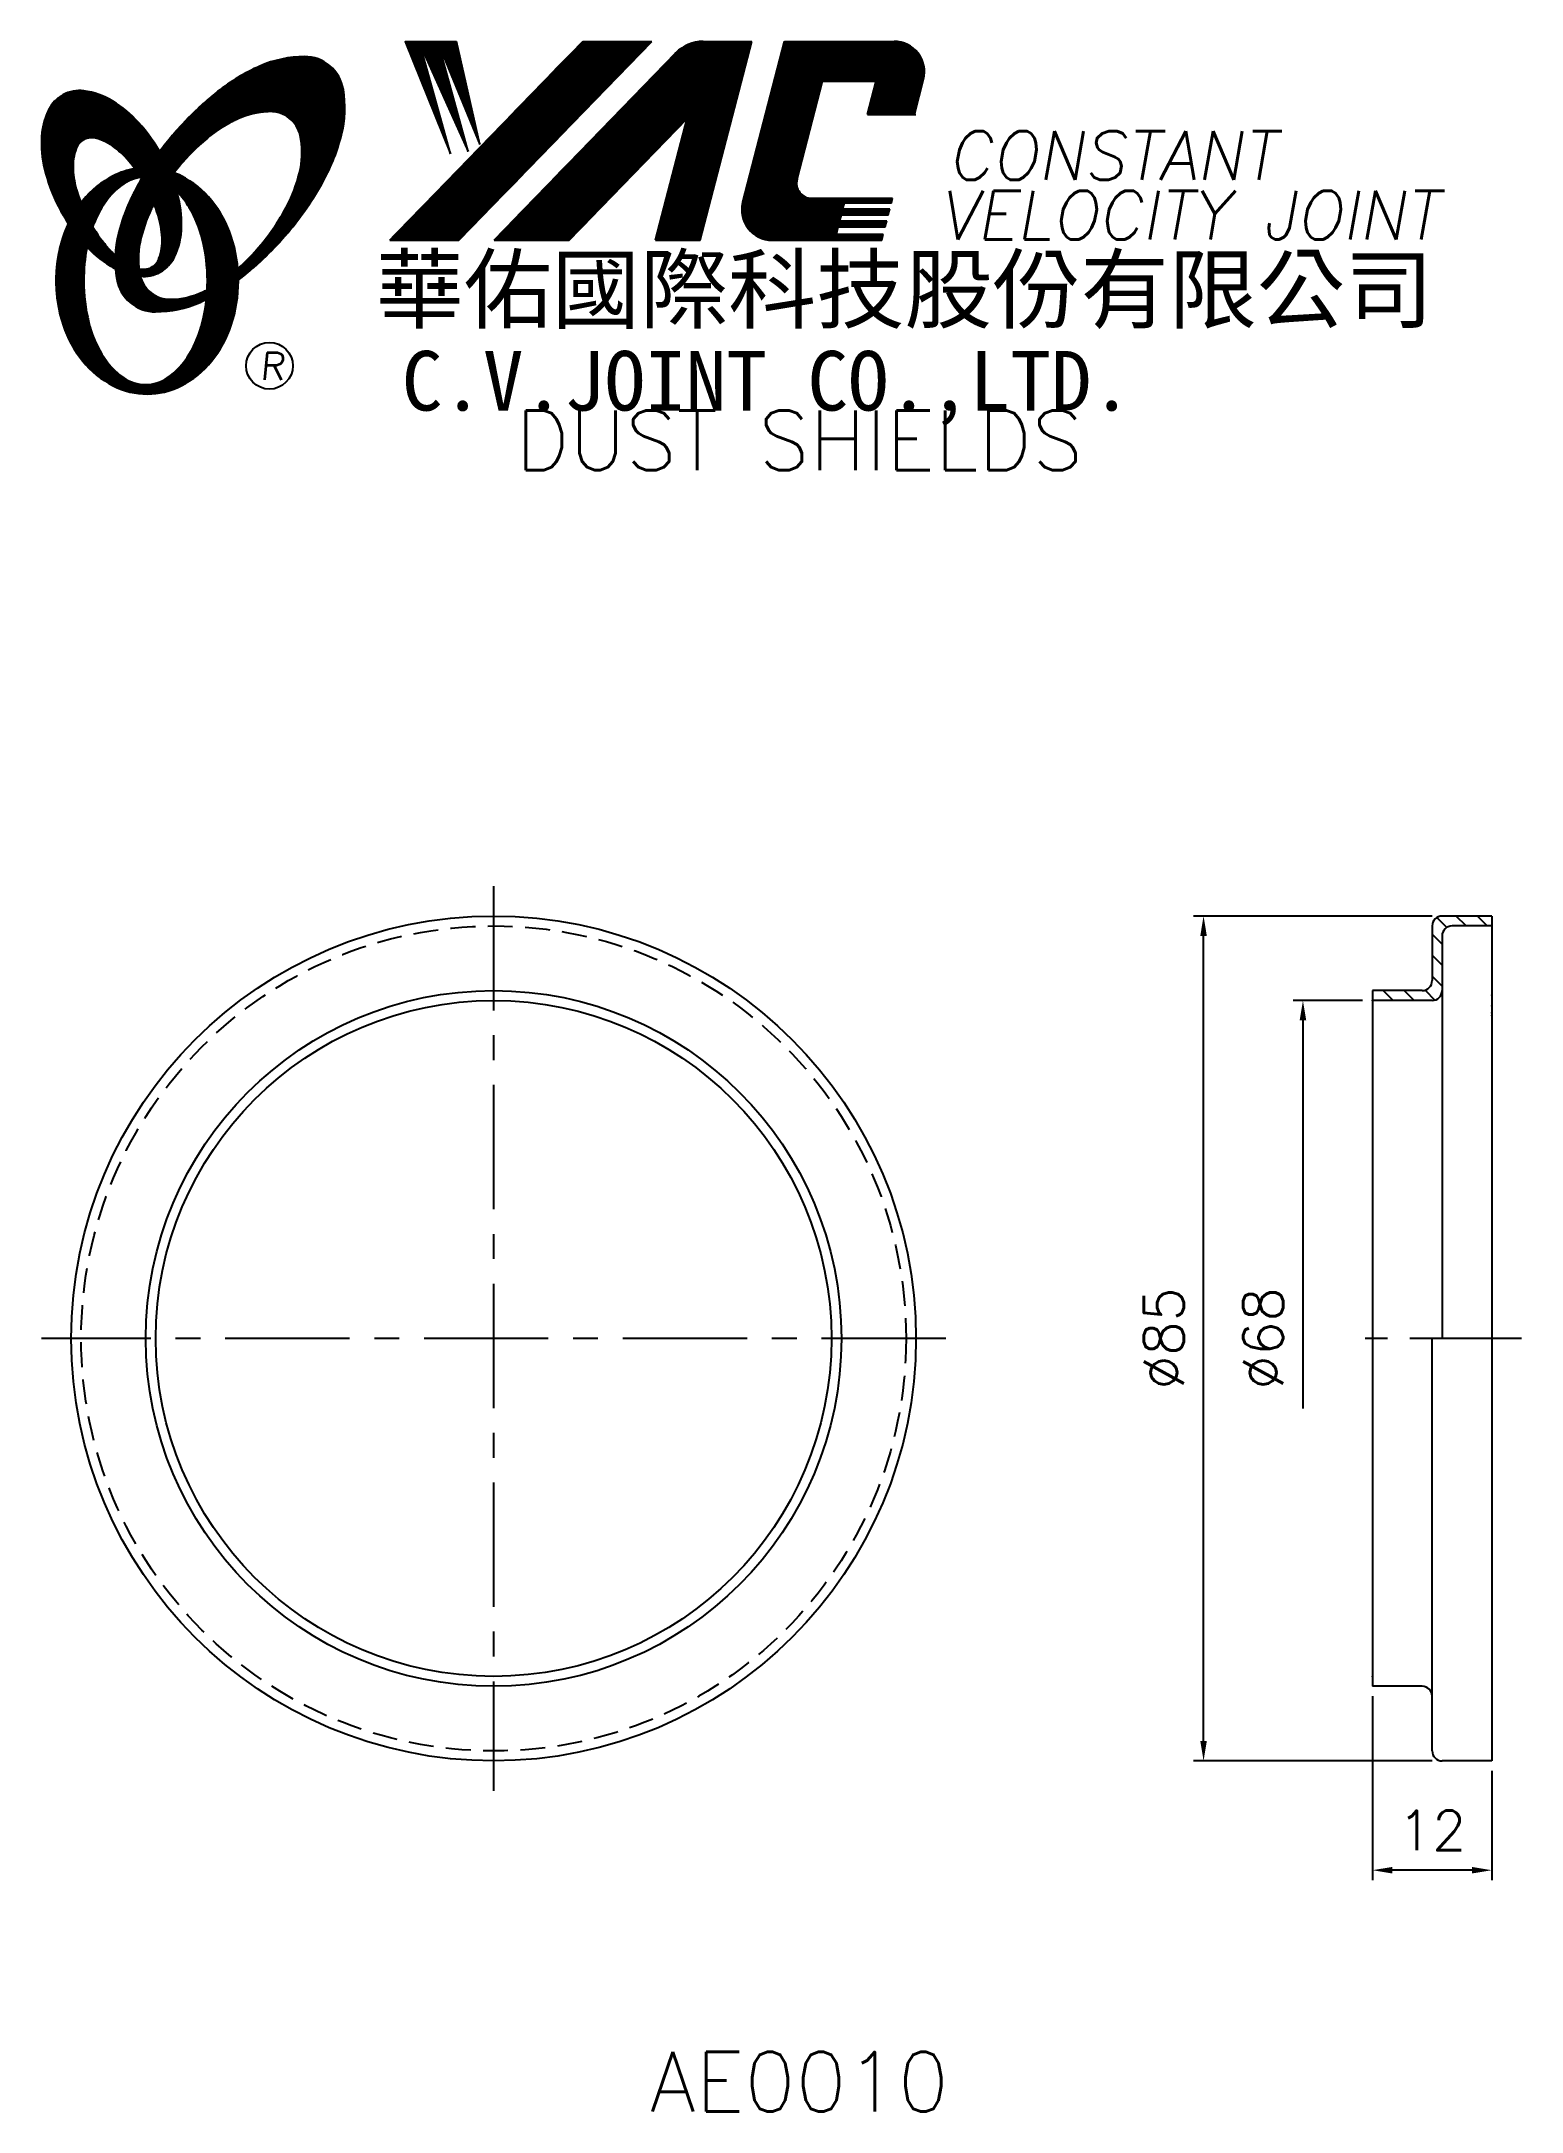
# Model space of a CAD drawing. Extents: x 585 to 734, y 261 to 470.
import ezdxf
from ezdxf.enums import TextEntityAlignment as Align

# ---------------------------------------------------------------- set-up
doc = ezdxf.new("R2010")
doc.units = 0
doc.header["$LTSCALE"] = 10
doc.header["$MEASUREMENT"] = 0
doc.linetypes.add('CENTER', pattern=[2, 1.25, -0.25, 0.25, -0.25])
doc.linetypes.add('HIDDEN', pattern=[0.375, 0.25, -0.125])
doc.layers.get('0').update_dxf_attribs({"linetype": 'CONTINUOUS'})
doc.layers.get('DEFPOINTS').update_dxf_attribs({"linetype": 'CONTINUOUS'})
doc.layers.add('4', color=7, linetype='CONTINUOUS')
doc.styles.add('CHINA', font='KAIU.TTF')
doc.styles.add('ITALICC', font='simplex.shx')
doc.dimstyles.new('STANDARD$0', dxfattribs={"dimtxt": 4, "dimasz": 2, "dimexe": 1, "dimexo": 1, "dimgap": 2, "dimtad": 1, "dimdec": 4, "dimzin": 10, "dimtxsty": 'ITALICC', "dimcen": 2, "dimclrd": 5, "dimclre": 5, "dimclrt": 18, "dimaunit": 1, "dimazin": 3, "dimtp": 0.1, "dimtfac": 0.7, "dimtdec": 4, "dimtmove": 0, "dimatfit": 3, "dimtolj": 1, "dimtzin": 10})
pattern_1 = [(45, (654.609476, 225.778536), (-0.00727476112, 0.00727476112), [])]
pattern_2 = [(45, (486.01893, 262.082945), (-0.00883883476, 0.00883883476), [])]

# ---------------------------------------------------------------- blocks, each defined once
blk = doc.blocks.new('*D4')
at = {"color": 5, "linetype": 'BYBLOCK'}
for p, q in [((717.99, 373.02), (710.99, 373.02)), ((711.99, 371.02), (711.99, 331.97))]:
    blk.add_line(p, q, dxfattribs=at)
blk.add_solid([(711.66, 371.02), (712.32, 371.02), (711.99, 373.02)], dxfattribs=at)
at = {"layer": 'DEFPOINTS', "color": 0, "linetype": 'BYBLOCK'}
for p in [(711.99, 373.02), (718.99, 373.02), (718.99, 305.02)]:
    blk.add_point(p, dxfattribs=at)
at = {"color": 18, "linetype": 'BYBLOCK', "insert": (707.99, 339.02), "char_height": 4, "attachment_point": 5, "rotation": 90, "style": 'ITALICC'}
blk.add_mtext('\\A1;∅68', dxfattribs=at)
blk = doc.blocks.new('*D5')
at = {"color": 5, "linetype": 'BYBLOCK'}
for p, q in [((724.99, 381.52), (700.99, 381.52)), ((701.99, 298.52), (701.99, 379.52)), ((724.99, 296.52), (700.99, 296.52))]:
    blk.add_line(p, q, dxfattribs=at)
for points in [[(701.66, 379.52), (702.32, 379.52), (701.99, 381.52)], [(701.66, 298.52), (702.32, 298.52), (701.99, 296.52)]]:
    blk.add_solid(points, dxfattribs=at)
at = {"layer": 'DEFPOINTS', "color": 0, "linetype": 'BYBLOCK'}
for p in [(701.99, 381.52), (725.99, 381.52), (725.99, 296.52)]:
    blk.add_point(p, dxfattribs=at)
at = {"color": 18, "linetype": 'BYBLOCK', "insert": (697.99, 339.02), "char_height": 4, "attachment_point": 5, "rotation": 90, "style": 'ITALICC'}
blk.add_mtext('\\A1;∅85', dxfattribs=at)
blk = doc.blocks.new('*D6')
at = {"color": 5, "linetype": 'BYBLOCK'}
for p, q in [((718.99, 303.02), (718.99, 284.52)), ((730.99, 295.52), (730.99, 284.52)), ((728.99, 285.52), (720.99, 285.52))]:
    blk.add_line(p, q, dxfattribs=at)
for points in [[(720.99, 285.85), (720.99, 285.19), (718.99, 285.52)], [(728.99, 285.85), (728.99, 285.19), (730.99, 285.52)]]:
    blk.add_solid(points, dxfattribs=at)
at = {"layer": 'DEFPOINTS', "color": 0, "linetype": 'BYBLOCK'}
for p in [(718.99, 304.02), (730.99, 296.52), (718.99, 285.52)]:
    blk.add_point(p, dxfattribs=at)
at = {"color": 18, "linetype": 'BYBLOCK', "insert": (724.99, 289.52), "char_height": 4, "attachment_point": 5, "style": 'ITALICC'}
blk.add_mtext('\\A1;12', dxfattribs=at)

msp = doc.modelspace()

# ---------------------------------------------------------------- hatches: boundary and pattern name
at = {"layer": '4', "linetype": 'CONTINUOUS'}
h = msp.add_hatch(dxfattribs=at)
h.set_pattern_fill('ANSI31', color=5, scale=0.1, style=0)
h.set_pattern_definition(pattern_2)
h.paths.add_polyline_path([(646.47764, 469.51393), (639.52033, 469.51393), (620.10372, 449.51017), (627.06103, 449.51017)])
h.paths.add_polyline_path([(650.02453, 461.74836), (646.84415, 449.51017), (651.32514, 449.51017), (656.52357, 469.51393), (651.62685, 469.51393, 0.202785967), (648.89277, 468.35751), (630.59864, 449.51017), (638.14556, 449.51017)])
h.paths.add_polyline_path([(663.65163, 465.51551), (669.04535, 465.51551), (668.17633, 462.17149), (672.89315, 462.17149), (673.80987, 465.69906, 0.490800957), (670.85967, 469.51393), (659.82536, 469.51393), (655.6183, 453.32504, 0.490800957), (658.5685, 449.51017), (669.60282, 449.51017), (669.75726, 450.10448), (665.04044, 450.10448), (665.23381, 450.84856), (669.95063, 450.84856), (670.10919, 451.4587), (665.39237, 451.4587), (665.55361, 452.07917), (670.27043, 452.07917), (670.42661, 452.68016), (665.70979, 452.68016), (665.8666, 453.28354), (670.58342, 453.28354), (670.70015, 453.73273), (662.5604, 453.73273, -0.490800957), (661.0853, 455.64017)])
h = msp.add_hatch(dxfattribs=at)
h.set_pattern_fill('ANSI31', color=1, scale=0.1, style=0)
h.set_pattern_definition(pattern_2)
h.paths.add_polyline_path([(626.8357, 469.51393), (621.65837, 469.51393), (626.22913, 458.21019), (623.1632, 469.16817), (627.99794, 458.44585), (625.04993, 469.16817), (629.17715, 459.15281)])
h = msp.add_hatch(dxfattribs=at)
h.set_pattern_fill('ANSI31', color=5, scale=0.082305, style=0)
h.set_pattern_definition([(45, (486.01893, 262.082945), (-0.00727476112, 0.00727476112), [])])
h.paths.add_polyline_path([(608.0544, 462.45145, -0.172879177), (609.99588, 461.79288, -0.172879177), (611.08317, 460.05483, -0.104527385), (611.11095, 456.72664, -0.065680101), (609.94141, 453.32468, -0.051823203), (607.501, 449.48229, -0.044272532), (604.82603, 446.65596, -0.020203161), (604.87961, 445.51804, 0.006517006), (605.28416, 445.83012, 0.049863361), (609.83759, 450.24318, 0.049863361), (613.42722, 455.47035, 0.063682799), (615.24827, 460.09769, 0.103597411), (615.43757, 464.68166, 0.177892575), (614.08896, 467.05194, 0.177892575), (611.52657, 467.98527, 0.103597411), (607.03877, 467.03222, 0.063682799), (602.78102, 464.46315, 0.049863361), (598.2276, 460.05009, 0.016070017), (596.9569, 458.44377, -0.007061632), (597.20418, 458.00674, -0.031648676), (598.15677, 455.97017, -0.008069351), (598.58868, 456.53448, -0.051823203), (601.76705, 459.79293, -0.065680101), (604.80898, 461.71329, -0.104527385)])
h.paths.add_polyline_path([(594.97873, 449.29013, -0.065680101), (596.14826, 452.69209, -0.006063428), (596.3922, 453.1671, 0.027613469), (595.66537, 454.75517, 0.017011252), (595.13195, 455.69015, 0.007829282), (594.63796, 454.82292, 0.063682799), (592.81692, 450.19558, 0.103597411), (592.62762, 445.6116, 0.177892575), (593.97623, 443.24133, 0.177892575), (596.53862, 442.308, 0.103597411), (601.02642, 443.26104, 0.008811776), (601.65339, 443.55112, 0.013922709), (601.73071, 444.52093, -0.009086703), (601.2807, 444.30349, -0.104527385), (598.03528, 443.56532, -0.172879177), (596.0938, 444.22389, -0.172879177), (595.00651, 445.96194, -0.104527385)])
h = msp.add_hatch(dxfattribs=at)
h.set_pattern_fill('ANSI31', color=3, scale=0.082305, style=0)
h.set_pattern_definition(pattern_1)
h.paths.add_polyline_path([(592.2579, 463.50229, 0.106488277), (589.31602, 464.54086, 0.158297415), (587.22582, 464.14581, 0.158297415), (585.76649, 462.59812, 0.106488277), (585.05567, 459.56036, 0.071723199), (585.47372, 456.2474, 0.058080454), (587.0187, 452.43202, 0.058080454), (589.39975, 449.07422, 0.071723199), (591.96499, 446.93647, 0.020895977), (592.50518, 446.63448, -0.030777155), (592.48927, 448.0107, -0.042059526), (591.39291, 449.17346, -0.04691039), (589.77375, 451.65461, -0.04691039), (588.64547, 454.3941, -0.060581117), (588.24337, 456.65616, -0.10187153), (588.55499, 458.74437, -0.185892489), (589.33508, 459.63601, -0.185892489), (590.51172, 459.77413, -0.10187153), (592.40937, 458.84859, -0.060581117), (594.0462, 457.23632, -0.04691039), (595.66537, 454.75517, -0.04691039), (596.79365, 452.01569, -0.060581117), (597.19575, 449.75362, -0.10187153), (596.88413, 447.66542, -0.185892489), (596.10404, 446.77378, -0.185892489), (594.9274, 446.63566, -0.002013383), (594.8866, 446.64628, 0.021593804), (595.00651, 445.96194, 0.006477741), (595.02451, 445.88491, 0.14950097), (596.99707, 446.29294, 0.158297415), (598.4564, 447.84063, 0.106488277), (599.16721, 450.8784, 0.071723199), (598.74917, 454.19136, 0.058080454), (597.20418, 458.00674, 0.058080454), (594.82314, 461.36453, 0.071723199)])
h = msp.add_hatch(dxfattribs=at)
h.set_pattern_fill('ANSI31', color=1, scale=0.082305, style=0)
h.set_pattern_definition(pattern_1)
h.paths.add_polyline_path([(593.35152, 455.17884, -0.120168026), (595.04331, 455.83223, 0.016865385), (594.44355, 456.71497, 0.076648372), (592.28733, 455.99605, 0.104809576), (589.20287, 453.48295, 0.005838257), (589.03593, 453.27075, 0.028089978), (589.77375, 451.65461, 0.014237292), (590.21588, 450.86957, -0.045767751), (591.14106, 452.80641, -0.106890197)])
h.paths.add_polyline_path([(589.32015, 445.42422, -0.048711043), (589.65026, 448.80456, -0.007865741), (589.39975, 449.07422, -0.037695478), (587.76388, 451.19298, 0.03042545), (587.23855, 449.88901, 0.080710289), (586.51311, 445.42422, 0.080710289), (587.23855, 440.95943, 0.089265679), (589.20287, 437.36549, 0.104809576), (592.28733, 434.85239, 0.11926607), (595.69652, 434.02745, 0.11926607), (599.10571, 434.85239, 0.104809576), (602.19017, 437.36549, 0.089265679), (604.15449, 440.95943, 0.080710289), (604.87992, 445.42422, 0.080710289), (604.15449, 449.88901, 0.089265679), (602.19017, 453.48295, 0.104809576), (599.10571, 455.99605, 0.025513357), (598.41248, 456.3088, 0.004818181), (598.15677, 455.97017, -0.023722145), (598.69799, 454.37342, -0.065307489), (599.93317, 452.80641, -0.073950765), (601.24562, 449.60868, -0.060532391), (601.75407, 445.42422, -0.060532391), (601.24562, 441.23976, -0.073950765), (599.93317, 438.04203, -0.106890197), (597.72271, 435.6696, -0.153118262), (595.53711, 434.98422, -0.153118262), (593.35152, 435.6696, -0.106890197), (591.14106, 438.04203, -0.073950765), (589.82861, 441.23976, -0.060532391)])
h = msp.add_hatch(dxfattribs=at)
h.set_pattern_fill('ANSI31', color=5, scale=12, angle=90, style=0)
h.set_pattern_definition([(135, (493.8595, 262.9375), (-1.06066, -1.06066), [])])
h.paths.add_polyline_path([(724.99156, 373.01984, 0.414213562), (725.99156, 374.01984), (725.99156, 379.51984, -0.414213562), (726.99156, 380.51984), (730.99156, 380.51984), (730.99156, 381.51984), (725.99156, 381.51984, 0.414213562), (724.99156, 380.51984), (724.99156, 375.01984, -0.414213562), (723.99156, 374.01984), (718.99156, 374.01984), (718.99156, 373.01984)])

# ---------------------------------------------------------------- linework, layer by layer
at = {"layer": '4', "color": 5, "linetype": 'CONTINUOUS'}
for p, q in [((620.10372, 449.51017), (639.52033, 469.51393)), ((627.06103, 449.51017), (646.47764, 469.51393)), ((639.52033, 469.51393), (646.47764, 469.51393)), ((651.32514, 449.51017), (656.52357, 469.51393)), ((651.62685, 469.51393), (656.52357, 469.51393)), ((655.6183, 453.32504), (659.82536, 469.51393)), ((659.82536, 469.51393), (670.85967, 469.51393)), ((630.59864, 449.51017), (648.89277, 468.35751)), ((661.0853, 455.64017), (663.65163, 465.51551)), ((663.65163, 465.51551), (669.04535, 465.51551)), ((668.17633, 462.17149), (669.04535, 465.51551)), ((672.89315, 462.17149), (673.80987, 465.69906)), ((638.14556, 449.51017), (650.02453, 461.74836)), ((646.84415, 449.51017), (650.02453, 461.74836)), ((668.17633, 462.17149), (673.04359, 462.17149)), ((662.5604, 453.73273), (670.70015, 453.73273)), ((665.39237, 451.4587), (665.55361, 452.07917)), ((665.55361, 452.07917), (670.27043, 452.07917)), ((665.70979, 452.68016), (665.8666, 453.28354)), ((665.70979, 452.68016), (670.42661, 452.68016)), ((665.8666, 453.28354), (670.58342, 453.28354)), ((670.27043, 452.07917), (670.42661, 452.68016)), ((670.58342, 453.28354), (670.70015, 453.73273)), ((665.04044, 450.10448), (665.23381, 450.84856)), ((665.04044, 450.10448), (669.75726, 450.10448)), ((665.23381, 450.84856), (669.95063, 450.84856)), ((665.39237, 451.4587), (670.10919, 451.4587)), ((669.60282, 449.51017), (669.75726, 450.10448)), ((669.95063, 450.84856), (670.10919, 451.4587)), ((620.10372, 449.51017), (627.06103, 449.51017)), ((630.59864, 449.51017), (638.14556, 449.51017)), ((646.84415, 449.51017), (651.32514, 449.51017)), ((658.5685, 449.51017), (669.60282, 449.51017))]:
    msp.add_line(p, q, dxfattribs=at)
at = {"layer": '4', "color": 1, "linetype": 'CONTINUOUS'}
for p, q in [((621.65837, 469.51393), (626.22913, 458.21019)), ((621.65837, 469.51393), (626.8357, 469.51393)), ((626.22913, 458.21019), (623.1632, 469.16817)), ((623.1632, 469.16817), (627.99794, 458.44585)), ((627.99794, 458.44585), (625.04993, 469.16817)), ((625.04993, 469.16817), (629.17715, 459.15281)), ((629.17715, 459.15281), (626.8357, 469.51393))]:
    msp.add_line(p, q, dxfattribs=at)
at = {"layer": '4', "color": 5, "linetype": 'CENTER'}
for p, q in [((630.55385, 384.51984), (630.55385, 293.51984)), ((676.05385, 339.01984), (585.05385, 339.01984))]:
    msp.add_line(p, q, dxfattribs=at)
at = {"layer": '4', "color": 7, "linetype": 'CONTINUOUS'}
for p, q in [((730.99156, 381.51984), (725.99156, 381.51984)), ((730.99156, 381.51984), (730.99156, 296.51984)), ((724.99156, 380.51984), (724.99156, 375.01984)), ((725.99156, 379.51984), (725.99156, 339.01984)), ((730.99156, 380.51984), (726.99156, 380.51984)), ((718.99156, 374.01984), (718.99156, 304.01984)), ((723.99156, 374.01984), (718.99156, 374.01984)), ((724.99156, 373.01984), (718.99156, 373.01984)), ((724.99156, 297.51984), (724.99156, 339.01984)), ((723.99156, 304.01984), (718.99156, 304.01984)), ((730.99156, 296.51984), (725.99156, 296.51984))]:
    msp.add_line(p, q, dxfattribs=at)
at = {"layer": '4', "color": 5, "linetype": 'CENTER', "ltscale": 0.9}
msp.add_line((733.99156, 339.01984), (715.99156, 339.01984), dxfattribs=at)
at = {"layer": '4', "color": 5, "linetype": 'CONTINUOUS'}
for points in [[(604.87961, 445.51804, 0.006517006), (605.28416, 445.83012, 0.049863361), (609.83759, 450.24318, 0.049863361), (613.42722, 455.47035, 0.063682799), (615.24827, 460.09769, 0.103597411), (615.43757, 464.68166, 0.177892575), (614.08896, 467.05194, 0.177892575), (611.52657, 467.98527, 0.103597411), (607.03877, 467.03222, 0.063682799), (602.78102, 464.46315, 0.049863361), (598.2276, 460.05009, 0.016070017), (596.9569, 458.44377)], [(604.82603, 446.65596, 0.044272532), (607.501, 449.48229, 0.051823203), (609.94141, 453.32468, 0.065680101), (611.11095, 456.72664, 0.104527385), (611.08317, 460.05483, 0.172879177), (609.99588, 461.79288, 0.172879177), (608.0544, 462.45145, 0.104527385), (604.80898, 461.71329, 0.065680101), (601.76705, 459.79293, 0.051823203), (598.58868, 456.53448, 0.008069351), (598.15677, 455.97017)], [(595.13195, 455.69015, 0.007829282), (594.63796, 454.82292, 0.063682799), (592.81692, 450.19558, 0.103597411), (592.62762, 445.6116, 0.177892575), (593.97623, 443.24133, 0.177892575), (596.53862, 442.308, 0.103597411), (601.02642, 443.26104, 0.008811776), (601.65339, 443.55112, 0.008811776)], [(596.3922, 453.1671, 0.006063428), (596.14826, 452.69209, 0.065680101), (594.97873, 449.29013, 0.104527385), (595.00651, 445.96194, 0.172879177), (596.0938, 444.22389, 0.172879177), (598.03528, 443.56532, 0.104527385), (601.2807, 444.30349, 0.009086703), (601.73071, 444.52093, 0.009086703)]]:
    msp.add_lwpolyline(points, format="xyb", dxfattribs=at)
at = {"layer": '4', "color": 3, "linetype": 'CONTINUOUS'}
for points in [[(595.02451, 445.88491, 0.14950097), (596.99707, 446.29294, 0.158297415), (598.4564, 447.84063, 0.106488277), (599.16721, 450.8784, 0.071723199), (598.74917, 454.19136, 0.058080454), (597.20418, 458.00674, 0.058080454), (594.82314, 461.36453, 0.071723199), (592.2579, 463.50229, 0.106488277), (589.31602, 464.54086, 0.158297415), (587.22582, 464.14581, 0.158297415), (585.76649, 462.59812, 0.106488277), (585.05567, 459.56036, 0.071723199), (585.47372, 456.2474, 0.058080454), (587.0187, 452.43202, 0.058080454), (589.39975, 449.07422, 0.071723199), (591.96499, 446.93647, 0.020895977), (592.50518, 446.63448, 0.020895977)], [(594.8866, 446.64628, 0.002013383), (594.9274, 446.63566, 0.185892489), (596.10404, 446.77378, 0.185892489), (596.88413, 447.66542, 0.10187153), (597.19575, 449.75362, 0.060581117), (596.79365, 452.01569, 0.04691039), (595.66537, 454.75517, 0.04691039), (594.0462, 457.23632, 0.060581117), (592.40937, 458.84859, 0.10187153), (590.51172, 459.77413, 0.185892489), (589.33508, 459.63601, 0.185892489), (588.55499, 458.74437, 0.10187153), (588.24337, 456.65616, 0.060581117), (588.64547, 454.3941, 0.04691039), (589.77375, 451.65461, 0.04691039), (591.39291, 449.17346, 0.042059526), (592.48927, 448.0107, 0.042059526)]]:
    msp.add_lwpolyline(points, format="xyb", dxfattribs=at)
at = {"layer": '4', "color": 1, "linetype": 'CONTINUOUS'}
for points in [[(587.76388, 451.19298, 0.03042545), (587.23855, 449.88901, 0.080710289), (586.51311, 445.42422, 0.080710289), (587.23855, 440.95943, 0.089265679), (589.20287, 437.36549, 0.104809576), (592.28733, 434.85239, 0.11926607), (595.69652, 434.02745, 0.11926607), (599.10571, 434.85239, 0.104809576), (602.19017, 437.36549, 0.089265679), (604.15449, 440.95943, 0.080710289), (604.87992, 445.42422, 0.080710289), (604.15449, 449.88901, 0.089265679), (602.19017, 453.48295, 0.104809576), (599.10571, 455.99605, 0.025513357), (598.41248, 456.3088, 0.025513357)], [(594.44355, 456.71497, 0.076648372), (592.28733, 455.99605, 0.104809576), (589.20287, 453.48295, 0.005838257), (589.03593, 453.27075, 0.005838257)], [(589.65026, 448.80456, 0.048711043), (589.32015, 445.42422, 0.060532391), (589.82861, 441.23976, 0.073950765), (591.14106, 438.04203, 0.106890197), (593.35152, 435.6696, 0.153118262), (595.53711, 434.98422, 0.153118262), (597.72271, 435.6696, 0.106890197), (599.93317, 438.04203, 0.073950765), (601.24562, 441.23976, 0.060532391), (601.75407, 445.42422, 0.060532391), (601.24562, 449.60868, 0.073950765), (599.93317, 452.80641, 0.065307489), (598.69799, 454.37342)], [(595.04331, 455.83223, 0.120168026), (593.35152, 455.17884, 0.106890197), (591.14106, 452.80641, 0.045767751), (590.21588, 450.86957, 0.045767751)]]:
    msp.add_lwpolyline(points, format="xyb", dxfattribs=at)
at = {"layer": '4', "color": 5, "linetype": 'CONTINUOUS'}
msp.add_circle((608.00076, 436.8785), 2.35282, dxfattribs=at)
at = {"layer": '4', "color": 7, "linetype": 'CONTINUOUS'}
for radius in [42.5, 35, 34]:
    msp.add_circle((630.55385, 339.01984), radius, dxfattribs=at)
at = {"layer": '4', "color": 5, "linetype": 'HIDDEN'}
msp.add_circle((630.55385, 339.01984), 41.5, dxfattribs=at)
at = {"layer": '4', "color": 5, "linetype": 'CONTINUOUS'}
for centre, radius, start, end in [((651.62685, 465.70369), 3.81024, 90, 135.8533387), ((670.85967, 466.46574), 3.04819, 345.4326059, 90), ((662.5604, 455.25683), 1.5241, 165.4326059, 270), ((658.5685, 452.55836), 3.04819, 165.4326059, 270)]:
    msp.add_arc(centre, radius, start, end, dxfattribs=at)
at = {"layer": '4', "color": 7, "linetype": 'CONTINUOUS'}
for centre, start, end in [((725.99156, 380.51984), 90, 180), ((726.99156, 379.51984), 90, 180), ((723.99156, 375.01984), 270, 0), ((724.99156, 374.01984), 270, 0), ((723.99156, 303.01984), 360, 90), ((725.99156, 297.51984), 180, 270)]:
    msp.add_arc(centre, 1, start, end, dxfattribs=at)
for p in [(718.99156, 373.01984), (730.99156, 373.54484), (730.99156, 372.47984), (730.99156, 371.76984), (730.99156, 371.51984), (718.99156, 305.01984)]:
    msp.add_point(p, dxfattribs=at)

# ---------------------------------------------------------------- texts
at = {"layer": '4', "color": 5, "linetype": 'CONTINUOUS', "style": 'ITALICC'}
for s, height, oblique, p in [('CONSTANT', 4.9, 10, (676.25253, 455.58064)), ('VELOCITY JOINT', 4.9, 10, (675.37431, 449.58525)), ('R', 2.75625, 5, (607.04207, 435.4689))]:
    msp.add_text(s, height=height, dxfattribs=dict(at, oblique=oblique)).set_placement(p)
at = {"layer": '4', "color": 7, "linetype": 'CONTINUOUS', "style": 'CHINA'}
for s, height, p in [('華佑國際科技股份有限公司', 6.5, (618.69036, 441.32032)), ('C.V.JOINT CO.,LTD.', 6, (621.319, 432.3741))]:
    msp.add_text(s, height=height, dxfattribs=at).set_placement(p)
at = {"layer": '4', "color": 18, "linetype": 'CONTINUOUS', "style": 'ITALICC'}
for s, p in [('DUST SHIELDS', (661.32172, 426.38128)), ('AE0010', (661.32172, 261.23389))]:
    msp.add_text(s, height=6, dxfattribs=at).set_placement(p, align=Align.CENTER)

# ---------------------------------------------------------------- dimensions: what is measured, and where the dimension line sits
at = {"layer": '4', "color": 7, "linetype": 'CONTINUOUS'}
dim = msp.add_linear_dim(base=(701.99154, 381.51984), p1=(725.99156, 296.51984), p2=(725.99156, 381.51984), angle=90, text='%%C85', dimstyle='STANDARD$0', dxfattribs=at)
dim.commit()
dim.dimension.update_dxf_attribs({"geometry": '*D5', "text_midpoint": (697.99154, 339.01984)})
dim = msp.add_linear_dim(base=(711.99157, 373.01984), p1=(718.99156, 305.01984), p2=(718.99156, 373.01984), angle=90, text='%%C68', dimstyle='STANDARD$0', override={"dimcen": -2, "dimse1": 1, "dimsd1": 1}, dxfattribs=at)
dim.commit()
dim.dimension.update_dxf_attribs({"geometry": '*D4', "text_midpoint": (707.99157, 339.01984)})
dim = msp.add_linear_dim(base=(718.99156, 285.5198), p1=(730.99156, 296.51984), p2=(718.99156, 304.01984), text='12', dimstyle='STANDARD$0', dxfattribs=at)
dim.commit()
dim.dimension.update_dxf_attribs({"geometry": '*D6', "text_midpoint": (724.99156, 289.5198)})

doc.saveas('drawing.dxf')
